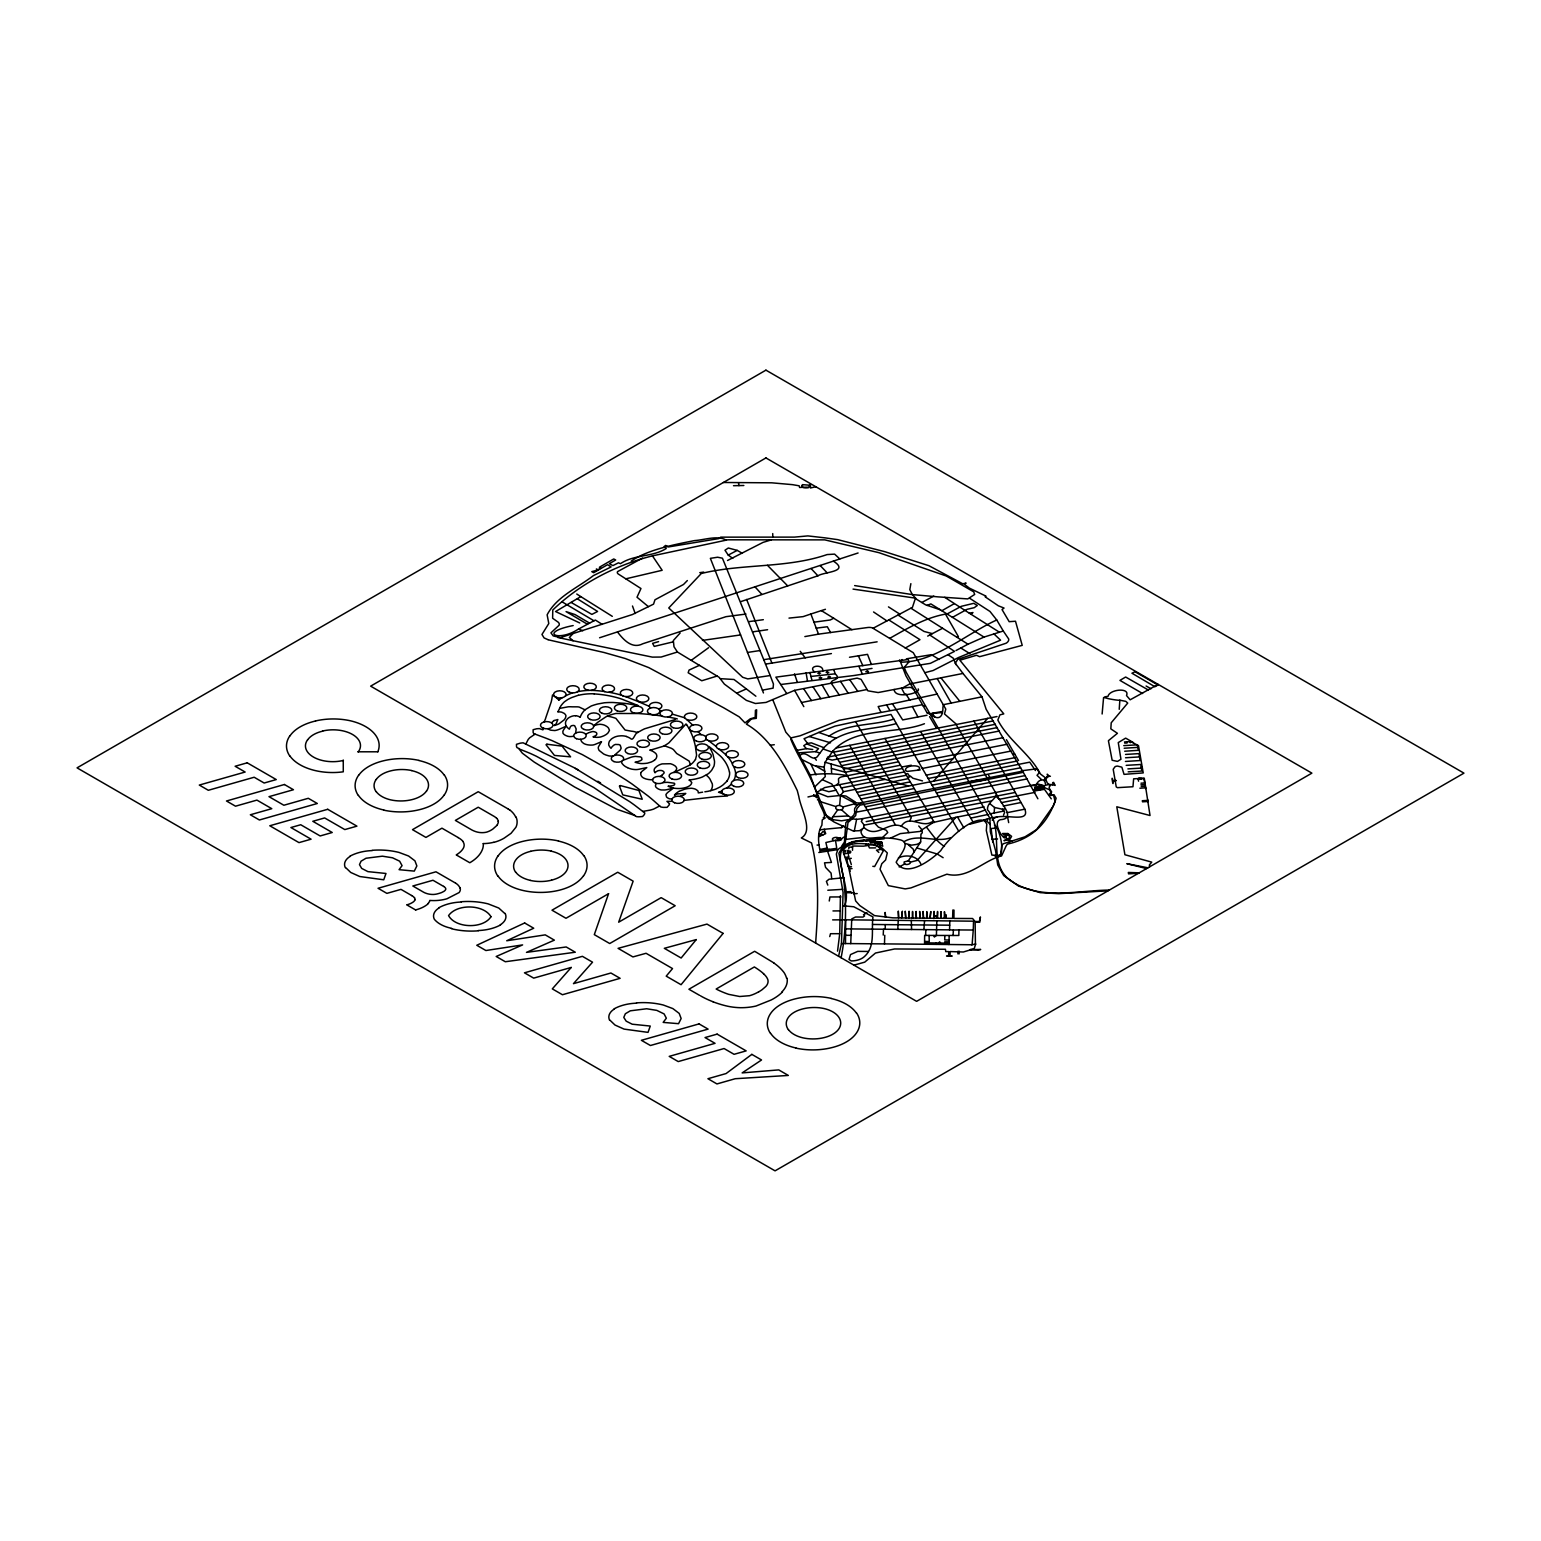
<?xml version="1.0" encoding="UTF-8"?>
<svg xmlns="http://www.w3.org/2000/svg" width="1541" height="1541" viewBox="0 0 1541 1541"><rect width="100%" height="100%" fill="white"/><g stroke="black" fill="none" stroke-linecap="round" stroke-linejoin="round"><path stroke-width="1.5" d="M838.574 956.287L841.463 943.651L845.489 943.554L845.72 919.804L832.641 919.881M868.219 951.452L857.74 951.375L850.536 954.572L849.033 959.465L851.248 960.948A15.487 8.938 0 0 0 864.116 956.845C875.75 946.771 871.108 930.398 872.976 916.934L853.791 906.763L846.125 906.069M845.489 943.554L924.561 944.248L924.639 935.426L958.829 935.483L958.926 929.936L973.257 930.032L973.527 921.191L845.72 919.804M837.553 951.144L839.729 933.673L840.423 895.668M1109.366 890.062C1076.08 890.505 1035.61 901.581 1007.101 877.831C988.301 859.416 1004.462 829.694 987.454 809.699C987.145 802.302 995.081 800.145 996.449 794.154L955.632 723.596L944.479 713.945L945.789 709.11L913.274 652.691L872.264 627.823A6.838 3.949 0 0 0 867.968 627.476L818.521 634.141L810.874 614.011L803.092 616.631L788.992 618.114M852.52 850.285L852.578 846.028L863.519 846.163L868.334 845.393L868.373 844.025M936.408 935.657L936.832 920.67M944.826 935.695L944.71 939.933L949.044 940.029L949.198 935.676M841.463 943.651L843.081 892.355L836.358 854.061L837.803 849.611L845.027 844.333L848.012 822.528L855.66 815.651L856.873 808.64L859.82 805.211L1023.263 772.311L1037.883 798.777M973.257 930.032L972.101 944.768L924.561 944.248M853.926 965.148L864.751 962.143L875.5 953.031L894.55 948.967L945.442 949.275L945.75 951.606L948.755 951.606L948.62 955.767C940.935 956.287 958.02 956.383 950.065 955.767L950.123 951.567L963.356 951.991L974.182 948.717L975.434 944.749L975.145 922.288L979.768 922.25L980.423 916.934L979.286 921.557L975.087 921.479L972.564 918.513L953.937 918.436L953.995 910.134L952.858 910.038L952.608 918.359L926.969 918.205L926.796 911.598L926.584 918.205L892.817 917.839L874.556 915.624L859.782 905.569L855.621 900.907L848.783 868.142L843.216 852.134L845.604 851.942L845.354 850.497L842.869 850.651C849.322 840.095 864.771 844.314 875.095 844.68L868.354 844.873M898.249 920.189L897.787 929.396M850.728 943.612L851.749 918.918L855.544 917.011L862.999 917.068L864.559 915.97L863.48 914.718L866.947 912.773M959.118 953.898L959.195 951.182M884.476 943.997L884.765 935.252M924.639 942.822L944.71 943.111L944.749 941.821L948.986 941.84L949.044 940.029M845.662 928.876L949.545 929.859L949.834 920.748M948.89 944.537L948.986 941.84M885.17 929.281L885.324 924.619L949.699 925.197M912.33 918.031L912.561 911.463L912.811 918.031M924.561 920.593L923.907 929.608M868.334 845.393L869.451 847.935L875.654 847.897M1023.263 772.311L986.144 709.245L982.002 696.821L962.971 673.456L909.46 684.05L902.776 687.845L878.158 692.545L867.872 690.83L861.092 679.35L857.123 678.136L794.597 690.349L766.031 702.426L755.398 703.505L746.403 700.385L724.386 684.108L719.108 677.289L677.424 652.016L673.995 646.758L673.34 640.536L680.12 633.043M957.905 953.898L958.02 951.182M883.224 935.098L883.494 929.319M924.446 723.731C894.994 734.922 856.122 726.196 832.968 750.968L875.134 823.645L878.409 827.112L886.402 830.329L887.732 832.525L882.916 837.148L884.149 838.824L854.966 841.617L846.182 845.046L841.521 848.648L838.901 853.252L843.582 878.813C846.683 904.74 846.24 932.035 841.097 957.751M1108.056 890.814L1058.686 893.664L1040.175 892.644L1018.62 886.114L1003.711 875.577L997.74 864.963L995.525 850.478L990.362 831.813L989.938 818.367L906.127 672.126L904.201 667.388L909.036 661.802L908.131 659.529L775.855 677.154L786.642 693.411M925.582 935.426L925.871 929.647M953.07 935.464L953.397 930.032L958.926 929.936M1119.228 709.303L1119.845 700.211C1118.227 700.693 1096.73 697.264 1107.998 696.397C1109.366 689.193 1130.323 687.286 1126.51 695.55L1130.15 699.807L1158.158 684.377M989.861 813.937L994.138 813.012L994.542 807.484L989.842 803.67M848.802 848.686L848.918 847.165L852.558 847.126M935.734 935.637L934.443 937.063L933.711 935.58M839.652 805.404L843.12 806.906C844.487 811.76 832.41 810.354 836.474 806.155A3.949 2.273 0 0 1 839.652 805.404L840.481 795.464L843.486 791.708L908.342 778.629L934.385 822.489L931.785 822.778L932.883 821.334M1102.123 714.003L1103.587 697.534L1104.974 697.572M936.042 944.383L936.177 942.996M1041.427 785.294L1036.457 784.465L862.921 818.598L861.323 821.372L864.212 825.128L863.326 828.288L859.493 830.695L853.136 830.984L834.047 822.008L827.016 817.192L814.611 787.046L825.263 776.645L824.165 767.168L825.09 762.256L832.968 750.968M829.251 901.003L829.925 896.978L840.904 896.92M1022.627 771.136L862.806 802.418L857.239 804.922L854.754 808.389A29.895 17.259 0 0 0 854.812 812.454L853.791 815.112L845.874 822.567L844.429 842.118L841.945 845.759M837.803 849.611L820.428 852.231C818.271 843.312 817.096 832.853 821.892 825.186L822.258 819.908L825.321 817.866M865.772 841.02L869.798 840.693L870.53 842.773L881.548 841.887L882.762 846.221L874.286 842.58M802.302 486.513L802.591 484.664L810.527 485.28L810.412 487.996L815.863 486.763M640.786 772.792L640.709 774.025A15.198 8.764 0 0 0 641.287 775.855L642 776.818A12.039 6.954 0 0 0 643.502 777.974L645.64 778.86A16.508 9.535 0 0 0 648.626 779.534L650.629 779.746A10.537 6.087 0 0 0 652.286 779.63L652.614 779.611M575.641 733.189L576.161 728.951L574.716 725.792A3.255 1.888 0 0 0 573.348 725.426L571.653 725.695A4.488 2.581 0 0 0 570.555 726.582L570.074 727.391A31.302 18.068 0 0 0 569.457 729.163L568.648 728.681A51.026 29.452 0 0 1 567.415 727.545L565.952 725.58A18.453 10.652 0 0 1 565.508 722.922A12.983 7.493 0 0 1 565.547 722.402A16.739 9.67 0 0 1 567.531 718.799A11.23 6.491 0 0 1 571.345 716.469A8.803 5.085 0 0 1 573.926 715.795L575.583 715.737M1003.942 836.243C1010.299 835.241 1002.536 840.404 1003.942 836.243M990.189 824.551C978.708 808.563 947.156 839.71 940.819 850.536C931.573 859.82 906.204 878.986 896.169 862.209C899.655 855.216 913.023 841.636 898.403 839.46C885.728 836.378 872.264 839.036 860.417 841.136C820.005 842.657 854.928 885.247 844.275 906.012L842.715 906.012M854.273 831.119L856.603 819.35L862.921 818.598M815.632 943.034C818.078 909.787 819.658 875.307 811.529 842.927L801.32 837.938C813.802 830.984 800.8 809.179 798.797 796.447L797.275 790.552C785.371 766.282 770.539 738.062 746.422 724.154L751.334 719.011L756.284 718.356L756.631 709.785L755.437 710.324L755.206 717.393L750.255 718.819L745.016 722.883L739.218 716.854L723.769 707.839L648.78 667.619L625.222 658.508L604.033 652.498L548.269 639.804M969.732 824.223L984.333 820.39L986.799 824.05L986.317 830.522L991.884 855.12L1000.591 855.409L1001.746 845.412L1003.364 843.736L1025.035 836.782L1036.65 829.559L1053.196 806.155L1055.084 801.513L1053.62 795.349L1049.652 795.31C1047.784 792.517 1054.371 793.576 1050.307 790.148L1048.246 789.223C1035.802 784.889 1054.795 783.329 1055.007 785.486L1053.659 782.385C1050.211 782.751 1056.856 784.119 1052.002 784.985M819.966 829.848L824.185 829.289L825.61 833.72L818.83 836.667M829.751 936.601L830.503 933.711L839.729 933.673M927.297 713.136L905.915 675.786L900.31 661.455L902.024 659.548M809.256 486.571L809.795 485.01M843.832 825.822L841.097 827.671L842.311 827.344M772.734 699.614L785.814 732.129L790.841 737.927L799.721 755.552C806.771 749.234 811.298 762.256 817.289 756.766L823.915 747.693C842.657 727.641 872.033 730.357 896.361 723.577L958.733 831.254M943.497 705.239L942.919 707.146C943.208 715.486 939.817 721.939 930.398 714.196M544.146 721.978L545.225 719.454A51.835 29.934 0 0 0 545.822 717.644L551.235 701.829A158.03 91.227 0 0 0 551.871 698.882L552.526 694.952L553.701 695.761A90.206 52.086 0 0 1 555.685 697.206L558.786 699.941M910.866 583.654L909.806 589.625L912.33 594.595L916.683 599.353L925.544 604.785L940.511 609.889L984.006 637.088L1003.287 631.001L1008.7 638.995A8.957 5.182 0 0 1 1006.08 643.233L957.731 659.394L955.324 663.285L962.971 673.456M908.304 860.86C915.181 863.23 903.084 867.14 904.162 861.939L908.304 860.86L920.651 841.945L920.959 834.066A4.469 2.581 0 0 0 921.942 831.215L900.233 833.623L890.525 838.111M559.633 708.398L568.244 706.799A16.739 9.67 0 0 1 572.116 706.837L576.873 706.837A7.146 4.122 0 0 1 579.146 707.049L585.079 709.842M1003.499 815.112L1004.674 812.338L1002.517 809.256L994.542 807.484M557.996 711.672L560.057 707.55A30.916 17.856 0 0 0 560.577 706.317L561.733 704.776A50.333 29.048 0 0 1 564.449 701.791L567.839 699.479A52.452 30.281 0 0 1 571.788 697.534L578.357 695.241M543.742 728.392L542.894 729.837L539.466 728.604A21.921 12.655 0 0 0 536.634 728.777L533.128 729.721L533.128 732.38A22.691 13.098 0 0 0 533.764 733.632L545.013 737.831A371.535 214.507 0 0 1 552.121 740.643L582.344 754.628L613.395 772.099A108.814 62.815 0 0 1 615.321 773.235L626.108 780.035A412.718 238.277 0 0 1 632.234 784.138L648.376 796.215A398.464 230.052 0 0 1 653.345 800.376L660.819 806.983A21.131 12.212 0 0 0 663.304 807.388L667.08 807.349L669.102 805.018A23.346 13.484 0 0 0 669.545 803.786L666.926 801.339L671.144 801.339M1003.326 837.033C1000.764 835.01 992.982 821.969 1000.302 819.716C1017.542 818.541 999.088 801.859 996.449 794.154M695.492 759.424L696.59 755.186L695.396 746.422A179.681 103.748 0 0 0 692.949 737.503A136.744 78.938 0 0 0 692.429 736.039A160.091 92.421 0 0 0 688.866 728.315L686.843 725.002M992.231 820.159C997.74 810.354 1031.122 825.244 1024.823 809.179C1008.045 779.688 990.844 750.467 973.893 721.072L836.455 747.924M825.398 814.784L831.504 818.695L837.765 809.757M687.344 580.552L683.511 584.482L654.964 599.796L653.557 604.13L632.465 614.512L560.442 637.589L553.219 635.913L550.946 632.85L559.094 625.241A6.8 3.93 0 0 0 558.285 622.256L552.622 618.249L552.776 610.024C580.187 583.519 615.803 565.046 652.44 555.877L727.795 539.812L824.762 539.87L878.948 552.68L946.328 576.026L973.719 591.84L974.683 594.441L967.767 598.91L938.084 596.868L912.33 594.595L854.658 585.58M496.953 825.379L492.85 829.058A43.996 25.407 0 0 1 490.712 830.387A19.224 11.095 0 0 1 489.21 831.158L487.38 831.89A9.207 5.316 0 0 1 484.837 832.467A11.692 6.742 0 0 1 479.367 832.467A14.639 8.456 0 0 1 474.763 831.273A24.059 13.888 0 0 1 471.642 829.848L455.365 820.409L478.23 807.214L494.449 816.576A19.59 11.307 0 0 1 496.607 818.329M727.063 781.094L723.076 784.889A52.51 30.319 0 0 1 719.705 787.162L715.698 789.127A50.371 29.086 0 0 1 710.536 790.687L707.858 791.361A28.181 16.258 0 0 0 706.048 791.612L704.853 791.804M952.415 617.382L966.997 609.331L974.259 607.674L977.283 605.497L973.777 603.321L961.276 606.326L945.789 614.666L958.367 636.587L957.115 637.377M862.19 829.385L860.918 831.851C863.326 842.677 876.617 835.665 884.226 837.899M1044.22 785.64L1042.583 785.563L1044.008 788.799M1036.419 768.901L1037.382 768.747L1021.336 770.808M1005.849 836.089L1007.872 833.546L1011.589 836.32L1009.721 839.691L1003.942 840.673L1006.909 839.286M997.046 716.546L987.588 718.395L933.615 781.171L859.011 795.753M1030.968 785.621L1035.995 785.448C1038.229 778.995 1045.203 777.646 1045.434 784.157M846.125 836.59C841.193 836.474 842.484 842.253 835.492 840.327L836.763 848.34L820.833 850.574L820.371 849.399L827.17 848.051L827.421 849.284M813.725 794.655L813.706 795.638L816.653 795.06M985.296 809.911L976.782 813.186L955.921 817.327L917.184 860.417L910.5 862.112M551.62 722.845L552.102 722.305A24.348 14.062 0 0 1 553.99 720.533M690.387 764.702L689.174 761.119L676.672 753.472L673.494 749.677A15.949 9.207 0 0 0 671.183 748.233L664.364 745.728M932.382 823.029L921.036 830.426M798.122 752.933L815.574 751.623L818.56 748.618L806.579 743.841L803.766 745.69L806.386 748.637L812.743 749.523M863.865 827.44C876.694 839.402 888.021 820.794 901.292 826.169C909.132 814.033 921.364 828.133 931.4 822.143M843.12 806.906L855.563 803.574L840.481 795.464L827.729 796.736L816.749 792.421L824.666 787.586L904.451 771.906L908.342 778.629M519.105 748.541L517.083 747.693A19.706 11.384 0 0 1 516.524 746.615L516.466 744.322L520.261 743.167A24.733 14.274 0 0 1 523.131 742.82L574.523 767.861L629.653 801.628A360.478 208.112 0 0 1 634.892 805.384L644.812 813.012A22.903 13.233 0 0 1 644.35 814.553L642.616 816.518L638.956 816.807A21.69 12.521 0 0 1 636.51 816.634L593.901 787.586L536.345 756.246A347.958 200.889 0 0 0 530.008 753.299L518.97 748.849L522.38 753.222L534.168 762.044L574.581 787.008L616.535 809.141L635.258 815.671M1044.336 780.324L1047.687 776.433L1050.423 776.259M823.915 747.693L811.356 742.858L807.6 743.436L804.036 738.698L818.791 732.457L829.154 736.097C847.627 722.902 872.957 726.023 893.761 719.088L896.361 723.577M661.994 775.2L663.921 773.235A4.604 2.658 0 0 0 664.113 772.484L663.882 771.945A6.53 3.775 0 0 0 663.015 771.136L662.495 770.827A3.467 2.003 0 0 0 661.108 770.481L660.203 770.442A5.837 3.371 0 0 0 657.795 770.808L656.427 771.54A19.031 10.98 0 0 0 655.06 772.638M802.591 484.664C797.795 490.789 820.852 486.031 799.606 487.495L799.143 485.8L792.401 484.644L771.733 482.815L723.403 482.487M614.936 754.82L619.752 750.583A10.768 6.222 0 0 0 620.233 749.966L620.387 749.735A17.991 10.382 0 0 0 621.139 748.136L620.272 745.266A6.626 3.814 0 0 0 618.827 744.553L615.418 744.438A8.533 4.931 0 0 0 613.742 745.228L612.22 746.615A24.56 14.177 0 0 0 611.045 748.31A26.524 15.314 0 0 1 609.793 746.884L608.926 745.439A7.262 4.199 0 0 1 608.714 744.65L608.714 743.86A20.11 11.615 0 0 1 609.504 741.105L611.411 738.987A22.306 12.867 0 0 1 614.435 737.195L615.379 736.81A13.291 7.686 0 0 1 618.307 736.059L620.946 735.808A10.903 6.299 0 0 1 626.397 736.444M790.841 737.927L800.068 735.808L839.19 720.302L922.327 704.719M654.386 760.272L655.06 759.713A13.291 7.686 0 0 0 656.35 758.018L656.793 756.515A10.903 6.299 0 0 0 655.695 753.356L654.732 752.624A18.781 10.845 0 0 0 652.382 751.103L649.743 750.082L651.246 749.812M860.649 802.977L854.196 802.822M673.822 772.388L674.245 772.06A16.238 9.381 0 0 0 676.287 769.826L676.672 768.824A4.507 2.6 0 0 0 676.672 768.266L676.364 767.457A10.209 5.894 0 0 0 675.054 765.896L673.282 764.818A15.237 8.803 0 0 0 670.412 763.72L662.071 763.893A20.553 11.866 0 0 0 658.816 765.126L657.005 766.224A23.365 13.484 0 0 0 654.694 768.381L654.289 769.248A19.783 11.423 0 0 0 654.174 770.827L654.386 771.579A13.31 7.686 0 0 0 655.021 772.638M554.028 720.552L557.842 719.551L556.128 723.865A36.888 21.285 0 0 1 554.163 725.541L554.163 725.541A11.384 6.569 0 0 0 556.051 724.983A34.942 20.168 0 0 0 558.882 723.885L564.141 719.859A14.794 8.553 0 0 0 564.661 719.185A21.458 12.386 0 0 0 565.586 717.509L565.932 716.006A4.893 2.832 0 0 0 565.817 715.371L565.451 714.697A10.055 5.798 0 0 0 564.179 713.367L561.733 712.192A8.822 5.085 0 0 0 557.9 711.884M708.571 647.721L691.312 660.28M1009.143 842.542L1010.048 841.367L1009.028 840.269M579.743 622.969L555.569 611.546L580.784 596.617L612.297 616.342M836.185 785.255L838.709 782.944L838.458 778.937A5.856 3.39 0 0 1 841.656 776.857L900.522 765.184L904.451 771.906M909.652 821.045L911.29 817.693L855.64 721.612L835.029 726.119L818.791 732.457M873.246 628.189L912.445 607.347L915.47 598.139L853.04 589.105M1138.818 777.974L1141.939 778.61L1138.125 778.841L1138.549 781.171M562.272 697.649L561.463 698.15A20.9 12.078 0 0 0 558.959 700.173M573.175 625.55C537.886 632.58 558.266 642.424 578.26 629.171L595.346 620.041L602.242 624.394M858.087 552.988L839.806 558.94L834.606 554.124L827.132 554.567C786.546 568.475 742.261 563.505 701.328 573.483L668.755 607.963L742.666 677.269L747.77 678.907L770.192 675.536L773.428 684.011L773.12 688.134L762.41 690.156L710.362 558.343L717.605 557.226L722.421 558.189L770.192 675.536M771.386 539.87L763.045 542.393L727.525 560.5M927.682 636.106L942.572 628.266L968.018 644.196L984.006 637.088M969.308 613.183L970.946 614.223L972.968 612.548L969.308 613.183L944.729 597.33M983.909 819.889L989.938 818.367M987.492 820.332L987.28 818.926M941.801 610.756L954.168 603.725M950.527 837.745C935.56 843.216 918.667 832.988 903.893 841.713M1124.468 741.953L1130.535 741.568L1138.491 745.594L1143.229 772.908L1124.044 774.372L1121.867 767.187L1117.572 766.089A3.775 2.177 0 0 0 1115.029 766.725L1113.199 769.286L1116.243 786.912L1117.456 787.663L1132.962 786.738L1133.637 778.821L1144.27 778.224L1150.029 815.516L1116.782 806.771L1124.911 854.735L1151.763 862.132L1149.355 864.963L1149.702 866.774M929.839 635.046L954.534 651.381L930.398 663.343L853.868 675.536L780.69 684.512M955.998 650.533L968.018 644.196M905.203 648.106L919.977 639.688L888.752 619.906M899.135 866.967L904.837 863.904M921.845 602.473L933.788 596.078M889.619 638.417C907.919 628.035 926.006 617.402 946.309 613.973M642.558 558.054L617.575 571.615A4.18 2.408 0 0 0 618.365 574.061L640.96 588.527L637.011 597.215L648.376 606.634M1003.287 631.001L996.738 619.983C966.631 633.601 934.135 662.572 900.695 662.129M737.234 550.387L728.315 548.018L724.983 550.233L728.238 555.087L737.234 550.387L742.319 553.315M683.665 794.925L685.803 793.442L677.462 793.923A36.888 21.285 0 0 0 674.573 795.06L674.515 795.079M851.923 629.71L833.681 618.23L830.233 619.983L813.86 622.217M844.295 845.393L852.635 841.694L864.385 839.806M927.085 605.44L930.841 603.899L940.511 609.889M678.888 791.419L677.424 792.344A34.942 20.168 0 0 0 675.517 793.962A11.384 6.569 0 0 0 674.553 795.04M994.427 825.051C999.281 826.438 1008.257 860.937 994.407 855.698M835.492 840.327L825.88 842.522L827.17 848.051M736.714 693.2L746.364 688.923L755.88 696.224M699.498 665.288L689.02 670.104L688.172 672.762L701.771 680.756L717.124 676.037M917.8 770.384C925.467 764.991 906.108 763.874 905.434 769.864A4.045 2.331 0 0 0 907.09 771.444L920.285 769.884M601.529 741.683L598.736 746.306A9.939 5.74 0 0 0 598.274 747.732L598.351 748.464A20.63 11.923 0 0 0 599.16 750.467L603.648 753.992A38.159 22.036 0 0 0 606.018 755.032L608.753 755.861A5.567 3.217 0 0 0 609.812 756.015L612.355 756.111A5.22 3.005 0 0 0 613.241 756.053M601.221 741.818L594.999 744.438A16.508 9.535 0 0 1 592.919 745.016L590.993 745.112A14.948 8.63 0 0 1 587.429 744.765L586.023 744.438A11.75 6.78 0 0 1 583.75 743.475L582.209 742.261A16.508 9.535 0 0 1 581.053 740.508L580.687 739.372M679.273 791.246L684.397 789.3A14.794 8.553 0 0 1 685.591 788.992A21.458 12.386 0 0 1 688.5 788.472L691.081 788.26A4.893 2.832 0 0 1 692.198 788.337L693.373 788.549A10.055 5.798 0 0 1 695.665 789.281L697.688 790.687A8.822 5.085 0 0 1 698.246 792.902L702.638 792.17M572.674 633.987L569.361 637.512L573.079 640.729L652.344 657.121L661.128 657.044L677.424 652.016M978.439 779.842L969.636 781.884M674.303 772.407L689.386 765.338A23.154 13.368 0 0 0 692.737 762.853L693.219 762.294A48.021 27.719 0 0 0 695.492 759.424M874.325 845.219L881.587 847.608L887.308 852.905L885.613 859.974L881.779 863.731L880.027 869.24L888.329 885.613L905.203 888.907L910.962 887.905L946.887 874.19C967.96 879.584 983.967 859.897 1001.554 855.987L1005.58 847.145A21.458 12.386 0 0 1 1007.487 844.102C1032.605 838.497 1047.938 823.106 1056.144 798.277L1054.005 794.751L1051.521 795.06L1049.113 787.22L1050.365 785.448L1047.302 783.021L1044.894 777.396L1040.406 773.967C1029.754 753.433 1008.43 740.605 997.836 720.052L999.916 714.851L1003.788 713.888L959.87 660.222L976.512 655.272L979.575 656.678L1022.222 645.371L1015.5 621.235L1009.182 621.678L1002.035 609.562L1004.058 608.059L998.318 605.786L985.181 596.829L986.009 596.155L969.328 588.084L964.339 584.289L966.091 583.076L962.778 583.808L928.915 565.701L884.63 551.639L837.649 539.639L825.225 537.886L807.85 535.902L794.463 537.116L720.726 537.154L718.799 538.599L668.467 546.939L665.635 545.437L664.132 546.593L666.232 548.5C652.594 557.187 634.179 554.336 620.464 563.679L618.48 562.812L612.875 565.624L609.35 563.659L615.707 559.98L613.723 558.959L599.372 567.261L600.74 568.051L597.927 569.823L596.367 568.995L597.138 570.209L591.802 571.634L593.651 572.713L607.539 564.699L611.141 566.915L593.381 575.621C577.548 587.93 556.802 596.425 547.132 614.801L548.789 623.527L541.97 634.468L544.069 637.916L547.941 639.65M924.985 672.666L933.095 670.528L958.406 657.583L1000.571 640.17L993.675 633.659M623.604 760.079L631.213 757.19A10.768 6.222 0 0 1 632.272 756.92L632.677 756.824A17.991 10.382 0 0 1 635.431 756.4L640.42 756.881A6.626 3.814 0 0 1 641.634 757.729L641.981 759.559A8.533 4.931 0 0 1 640.478 760.657L638.07 761.543A24.56 14.177 0 0 1 635.123 762.217L635.123 762.236A26.524 15.314 0 0 0 637.627 762.949L640.093 763.45A7.262 4.199 0 0 0 641.48 763.565L642.828 763.565A20.11 11.615 0 0 0 647.605 763.122L651.284 762.005A22.306 12.867 0 0 0 654.386 760.272M806.579 743.841L807.6 743.436M589.413 732.476L591.975 731.686A4.604 2.658 0 0 1 593.266 731.57L594.19 731.725A6.53 3.775 0 0 1 595.616 732.206L596.155 732.514A3.467 2.003 0 0 1 596.752 733.323L596.81 733.843A5.837 3.371 0 0 1 596.174 735.23L594.922 736.02A19.031 10.98 0 0 1 593.015 736.81A13.31 7.686 0 0 0 594.845 737.195L596.117 737.33A19.783 11.423 0 0 0 598.582 737.272L600.354 737.041A23.288 13.445 0 0 0 604.149 735.673L605.998 734.633A20.553 11.866 0 0 0 608.136 732.765L609.485 730.318L608.445 727.949A15.237 8.803 0 0 0 606.557 726.293L604.688 725.272A10.209 5.894 0 0 0 601.972 724.501L600.566 724.328A4.507 2.6 0 0 0 599.603 724.328L597.889 724.559A15.217 8.784 0 0 0 595.019 725.349L595.019 725.349M588.855 732.688L588.566 732.803A18.492 10.671 0 0 0 585.83 734.306M876.675 846.144L879.603 846.625M740.836 601.606L817.924 575.814C824.011 571.75 850.227 571.942 833.373 561.117L599.584 637.762M977.938 781.326L987.742 779.033M594.845 725.406L593.747 725.85L595.019 724.636A155.602 89.84 0 0 1 597.812 722.267L605.652 716.989A23.154 13.368 0 0 1 609.947 715.063L610.91 714.774A48.021 27.719 0 0 1 615.88 713.464L638.417 713.522A179.681 103.748 0 0 1 655.137 715.082L661.551 715.949M898.422 857.913C906.012 854.273 916.972 855.486 920.863 863.904M833.373 561.117L839.806 558.94M810.874 614.011L825.437 609.292M407.229 904.76L408.577 904.317A17.163 9.901 0 0 0 413.527 901.755A7.975 4.604 0 0 0 414.856 899.925M934.462 822.181L955.921 817.327M658.566 641.634L652.594 643.348L654.251 646.411L673.263 641.846M675.382 719.493L644.677 728.777A47.501 27.43 0 0 0 639.38 731.59C634.603 731.551 633.833 742.261 630.308 738.351A18.781 10.845 0 0 0 627.649 737.003L626.359 736.502M625.839 578.819L662.168 570.286L652.44 555.877M817.192 796.543L816.711 797.641L814.091 795.541M840.481 795.464L845.855 796.004L855.563 802.129M843.948 877.696L829.039 879.218L826.4 881.375L827.787 885.093M813.706 795.638L807.966 796.967M843.563 769.094L1003.133 737.657M928.087 778.513L1016.829 761.119M915.142 820.948L984.044 806.829M975.838 944.094L971.581 944.749M918.224 688.923C921.094 693.315 894.223 699.344 894.223 689.463M1004.944 808.967L1002.517 809.256M839.113 795.406L836.089 790.186L828.827 791.708L820.39 789.223M920.67 731.551L970.734 818.098L987.82 814.515M1014.826 757.69L926.237 775.142M914.121 788.549L860.86 799.009M875.423 843.717L882.165 842.966M845.489 857.47L848.686 856.815L848.378 854.562M841.579 765.646L965.802 741.26M910.23 781.865L857.008 792.382M855.64 721.612L890.987 714.446L893.761 719.088M943.188 704.719L982.002 696.821M927.027 715.236L902.679 719.917L892.451 703.755L878.177 706.548L880.816 712.058M907.61 777.377L909.826 776.914L907.919 773.717L905.53 773.775M1025.15 775.585L936.408 792.922M1027.096 778.937L854.812 812.454M1007.043 744.264L918.359 761.736M1001.303 802.668L1019.063 799.105M801.493 702.523L866.678 689.578M892.451 703.755L937.198 694.047M839.672 762.275L999.358 731.012M898.557 761.793L845.354 772.253L831.389 768.439M902.467 768.497L849.226 778.937M1010.954 751.083L922.211 768.458M1003.268 806.059L1021.028 802.514M864.751 837.283L844.718 839.498M996.025 796.196L866.158 821.642M1033.375 789.782L1043.334 787.817L1051.289 798.854M994.138 813.012L1004.173 811.009M973.893 721.072L987.588 718.395M833.7 752.162L993.425 720.899M995.447 724.27L827.498 757.151M997.412 727.564L832.082 760.118L826.65 758.461M908.516 786.045L885.054 779.38L841.347 787.952L839.383 784.619M931.958 785.159L1020.604 767.784M865.406 806.829L918.686 796.408M997.605 795.907L1015.269 792.44M1007.082 812.666L1024.823 809.179M854.33 892.778L846.259 892.701M930.071 713.656L941.859 712.558M938.199 761.601L953.07 758.711M1042.756 786.835L1042.121 785.756L1034.647 787.239L1035.263 788.279L1042.756 786.835L1043.334 787.817M1034.878 792.401L999.377 799.297L995.987 796.408M933.615 781.171L1029.773 762.159L1035.417 770.539M991.056 801.05L864.212 825.128M888.598 778.629L906.378 775.258M865.753 671.741L868.527 671.279M911.309 765.203L901.601 767.033M1033.857 790.649L1044.355 788.761M818.83 852.52L820.428 852.231M796.697 750.409L806.386 748.637M651.978 749.677L663.42 746.229A46.962 27.122 0 0 0 668.948 742.801L686.015 723.962L686.67 724.771M765.55 664.113L831.408 653.577M932.382 713.252L942.052 711.518M1012.957 754.416L1014.748 754.088M847.743 819.754L841.482 820.814L829.135 819.176M923.348 706.279L925.428 705.913M910.288 775.99L912.908 778.244L922.481 780.902M849.496 657.256L867.525 654.366L871.339 664.383M906.378 658.835L931.4 654.675L939.162 659.452M817.847 673.417L820.582 673.147M1034.088 791.015L1043.835 789.454M858.896 666.386L860.61 670.2L872.033 668.409M763.739 659.683L877.137 641.827M843.62 853.887L850.324 852.924M747.481 652.459L760.021 650.533M819.061 678.001L821.777 677.713M996.931 817.173L991.075 817.809M817.462 799.895L818.56 799.74C818.31 804.171 827.96 816.499 823.183 817.828M702.465 640.401L740.566 634.931M753.241 631.771L767.591 629.71M699.768 572.655L703.736 572.096M847.165 850.305L848.186 852.462L850.863 852.096L850.401 851.094M816.191 628.15L827.324 626.763L830.599 632.58M804.864 636.587L818.521 634.141M745.96 614.05L726.023 616.67L642.867 643.733C632.099 649.358 623.527 639.823 617.517 632.003M749.061 621.601L763.334 619.694M684.185 800.357L715.66 796.755A158.03 91.246 0 0 1 720.726 796.389L727.583 796.004L724.578 794.597A6.241 3.602 0 0 1 725.406 788.299A6.241 3.602 0 0 1 734.344 791.824A6.241 3.602 0 0 1 724.597 794.52M839.306 695.01L832.41 684.955C826.997 678.656 843.043 681.083 835.222 673.822L810.932 676.441L809.95 672.512M833.777 840.577C828.403 838.034 840.095 835.145 838.94 839.98M826.149 672.589L828.827 672.319M841.097 827.671L824.185 829.289M838.535 837.919L840.5 837.668L841.155 839.768M770.365 745.189L774.275 744.727M827.729 677.154L830.483 676.826M847.319 775.624C834.837 773.351 822.952 773.235 810.142 774.95L799.721 755.552M854.85 804.633L857.239 804.922M1048.419 776.394L1044.278 780.035L1047.745 775.932L1047.225 774.16L1049.209 776.298M823.087 834.914L819.003 833.662M847.916 864.751L846.76 858.761L851.325 858.337M691.601 782.847L691.427 783.656A8.803 5.085 0 0 1 690.31 785.159A11.23 6.491 0 0 1 686.265 787.374A16.739 9.67 0 0 1 680.024 788.491A12.983 7.493 0 0 1 679.119 788.51A18.453 10.652 0 0 1 674.515 788.26L671.125 787.412A51.026 29.452 0 0 1 669.121 786.7L668.293 786.237M870.068 841.675L881.548 841.887M869.798 840.693L873.786 840.365M1012.206 841.309L1009.952 841.039M872.822 866.312L874.633 866.524L883.282 850.921L881.24 849.322L876.502 850.189L878.832 852.443M847.897 866.273L851.537 866.735M849.245 866.177L849.611 868.392L852.038 868.642M1147.949 867.795L1126.837 863.673L1146.62 868.565M846.125 891.892L850.767 891.603L851.537 892.855M1124.699 751.237L1138.337 750.313L1137.566 745.69L1136.179 744.9L1123.755 745.632M662.957 782.558L664.518 782.462A35.693 20.611 0 0 1 667.677 782.327L674.149 783.194A3.255 1.888 0 0 1 674.785 783.984L674.303 784.966A4.488 2.581 0 0 1 672.781 785.602L671.356 785.871A31.302 18.068 0 0 1 668.293 786.237M1148.257 801.455L1142.536 801.821L1142.305 800.723L1148.122 800.376L1148.257 801.455L1148.103 800.357M1140.879 784.851L1144.963 784.581L1145.695 788.587M1139.878 788.202L1145.56 787.836M1125.546 757.767L1139.55 756.901L1140.09 760.541L1125.431 761.447M1141.226 786.449L1145.271 786.199M1124.179 748.233L1137.874 747.385M1125.546 754.435L1138.953 753.626L1139.55 756.901M1127.896 768.901L1141.284 768.092L1141.881 771.02L1128.185 771.848M827.806 890.236L842.619 889.35M1126.201 765.357L1140.802 764.49L1141.284 768.092M1140.995 783.194L1144.713 782.982L1144.963 784.581M1138.433 873.285L1128.551 873.863L1128.32 872.456L1139.242 872.822M853.598 893.78L857.201 893.568M1138.125 778.821L1143.961 778.494L1144.713 782.982M997.509 838.959L991.711 839.286M995.891 828.153L991.094 828.499L992.751 841.983M833.065 816.73L848.417 815.94L852.905 818.907L856.603 819.35M1124.641 743.089L1127.107 742.993L1126.991 741.799M817.057 845.084L819.042 845.027M535.093 734.132L529.738 737.734A78.302 45.209 0 0 0 528.158 739.526L525.866 743.937M824.165 767.168L814.264 765.665L801.994 759.617M733.497 485.704L743.841 485.492M832.968 910.943L840.134 910.885M357.897 751.796L377.93 751.796M591.012 690.368L594.364 690.484A76.299 44.053 0 0 1 604.188 691.485M924.658 941.493L929.242 941.512L929.107 935.445M845.72 935.291L850.959 935.329M872.553 924.465L885.324 924.619M945.23 916.375L946.29 915.046L944.903 914.988L944.44 911.675L944.267 918.263L946.29 917.088L945.211 916.934M944.71 943.111L948.929 943.169M1141.226 767.168L1142.189 767.187M844.275 906.012L845.431 906.05M949.545 929.859L953.397 930.032M1037.324 783.868L1042.795 785.274M720.437 678.676L733.978 679.485L746.364 688.923M642.809 811.414L650.379 810.065A78.167 45.132 0 0 0 653.519 809.141L659.664 805.962M819.003 835.395L820.159 835.569M1119.845 700.192L1125.797 701.348L1127.723 703.081L1111.215 722.787L1110.83 728.874L1117.418 733.304L1108.403 740.701L1112.159 760.272L1117.495 761.408L1120.943 759.27L1118.265 742.589L1125.662 738.12L1133.483 742.646M667.58 716.912L674.149 718.164A67.708 39.084 0 0 1 675.517 718.453M557.765 637.473L573.079 640.729M1007.872 833.546L1002.652 833.488L1003.596 834.49A4.835 2.793 0 0 1 1005.021 834.355L1008.411 835.28A4.392 2.543 0 0 1 1008.97 835.742A4.584 2.639 0 0 1 1009.413 836.493L1009.451 836.724A4.796 2.774 0 0 1 1009.374 837.476L1009.124 837.938A4.796 2.774 0 0 1 1008.488 838.612M905.26 843.543L911.579 845.161L916.606 844.41A9.034 5.22 0 0 0 920.651 841.945M675.902 718.549L677.308 718.934M568.147 736.367L567.338 736.116A12.79 7.378 0 0 1 565.104 735.153L564.006 734.402A11.134 6.434 0 0 1 562.966 733.189L562.87 731.436A19.051 10.999 0 0 1 563.601 729.856L566.067 726.254L559.749 729.066A30.936 17.856 0 0 1 557.553 729.895A11.346 6.549 0 0 1 554.779 730.55L550.83 730.203A12.039 6.954 0 0 1 548.981 729.394L547.941 728.7M718.896 792.401L719.705 792.633A34.576 19.956 0 0 1 722.845 793.846L723.808 794.251M672.261 714.119L684.589 717.759M825.09 762.256L885.054 779.38M809.237 736.502L830.541 742.82M621.389 695.164L617.787 694.163A78.668 45.421 0 0 0 608.965 692.256M916.722 847.916L937.294 854.041L943.131 857.701M829.154 736.097L836.281 738.274M661.648 711.075L659.856 710.517M820.139 801.57L835.954 806.598M637.801 732.63L634.507 731.686A14.986 8.649 0 0 0 631.194 731.166L625.068 730.029L615.88 718.356A35.559 20.534 0 0 0 607.366 716.122M815.574 751.623L819.735 753.01M823.395 749.099L831.697 751.969M815.632 765.973L824.84 771.251M578.607 629.075L582.806 630.731M649.031 706.221L635.181 700.307A101.918 58.847 0 0 1 632.446 699.287L627.283 697.225A80.517 46.48 0 0 0 625.607 696.59M926.757 827.517C931.766 833.797 936.446 841.425 944.46 846.452M627.765 767.784L628.073 767.919A37.196 21.478 0 0 0 629.306 768.439L631.733 769.152A20.553 11.866 0 0 0 635.2 769.575L636.221 769.595A10.094 5.817 0 0 0 638.822 769.286L646.796 767.572L642 771.348A14.697 8.495 0 0 0 640.786 772.773M627.457 767.63L625.53 766.648A36.579 21.112 0 0 1 623.508 765.126L621.986 763.392A5.432 3.14 0 0 1 621.793 762.93L621.62 761.466M901.292 826.169L907.206 829.308L908.92 832.622M1151.011 688.769L1146.119 686.015M831.504 818.695L833.18 819.562M732.765 558.401L728.238 555.087M575.429 768.381L578.376 769.98M700.635 995.929L702.754 997.085A82.79 47.79 0 0 0 713.059 1001.766M699.653 995.39L688.904 989.245L754.647 951.279L773.775 962.855M927.066 712.616L930.629 714.581M561.945 601.76L594.017 620.811M1148.43 690.06L1125.643 677.019L1119.941 680.39L1142.594 693.508M571.191 602.473L591.879 614.397L597.6 611.45L577.374 598.833M507.914 808.832L478.23 791.708L412.487 829.655L425.932 837.418L441.94 828.172L458.159 837.553M455.5 883.07L435.987 871.801L378.046 888.271L386.887 893.375L400.987 889.369L411.659 895.533M443.635 886.422L432.982 880.258L412.834 885.998L423.544 892.181A16.951 9.785 0 0 0 425.509 893.087A13.021 7.512 0 0 0 433.156 894.473A11.808 6.819 0 0 0 438.049 893.684A27.411 15.815 0 0 0 441.612 892.547L443.866 891.391A7.455 4.296 0 0 0 445.754 889.253A5.124 2.947 0 0 0 445.022 887.5A10.787 6.241 0 0 0 443.654 886.402M406.824 904.875L415.723 910.018M969.828 598.37L989.977 611.45L996.738 619.983M597.831 781.229L600.566 782.886M589.567 623.123L575.082 614.589L566.067 611.604L587.526 624.298M821.411 610.641L833.681 618.23M960.929 648.068L969.828 653.596M932.305 633.621L924.022 631.444L898.037 615.052M998.876 631.868L970.946 614.223M911.001 608.252L942.572 628.266M948.023 654.771L953.32 658.238L955.902 664.595M888.464 606.884L899.828 614.146M508.164 808.986L509.744 810.046M455.654 883.166L456.56 883.764A17.837 10.305 0 0 1 459.931 887.924M576.758 594.017L580.784 596.617M873.554 611.97L886.923 620.907M908.15 844.603L913.37 849.303L913.89 852.019M708.687 740.759L716.295 746.595M878.409 847.126L881.24 849.322M918.725 825.976L922.211 830.021M822.817 779.919L831.735 783.945L836.089 790.186M1008.893 840.095L1006.1 837.822M686.881 719.647L692.776 725.195M719.647 749.504L723.75 752.933A65.839 38.005 0 0 1 726.004 754.994M841.367 809.661L848.417 815.94M701.194 734.633L697.9 731.609M767.476 565.335L787.663 585.869M800.222 651.323L805.23 657.872M820.139 565.508L827.132 572.809M811.048 568.513L817.924 575.814M836.84 837.688L837.534 840.115M754.994 586.832L761.774 594.306M727.872 756.997L728.951 758.307A78.822 45.498 0 0 1 732.437 763.739M940.915 677.828L959.85 701.328M913.755 689.597L912.445 688.345A4.642 2.677 0 0 0 910.057 687.363L901.504 688.095L904.644 694.066M814.842 758.23L816.364 760.252M1037.054 769.113L1039.327 772.542L1037.035 775.335L1041.427 779.515M849.65 679.562L857.759 691.35M929.589 716.661L936.543 728.373M840.461 681.295L848.205 693.257M803.689 688.711L811.414 700.558M934.79 717.104L932.979 714.273M905.761 693.855L909.903 700.269M825.552 833.065L822.99 831.447L821.353 833.411M970.734 818.098L973.411 822.567M609.966 1020.2L614.994 1025.035L624.047 1029.099L648.029 1032.374L650.263 1026.056L632.195 1024.206L626.185 1021.163L623.778 1017.407L625.357 1013.747L630.308 1010.819L646.661 1008.758L656.793 1010.376L664.094 1013.92L666.348 1018.216L663.15 1022.396L678.56 1023.686L681.141 1018.524L679.215 1013.419L672.858 1008.585L663.323 1005.021A50.005 28.874 0 0 0 636.51 1002.883M345.704 867.622L350.732 872.456L359.766 876.521L383.748 879.795L385.982 873.477L367.914 871.628L361.673 868.392L359.477 864.617L361.076 861.169L366.026 858.241L382.38 856.18L392.531 857.798L399.639 861.188L402.066 865.637L399.061 869.683L414.279 871.108L416.86 865.946L414.934 860.822L408.577 856.006L399.042 852.443A50.005 28.874 0 0 0 372.229 850.305M1035.263 788.279L1035.86 789.3M822.143 685.071L829.174 697.033M957.539 817.019L963.857 827.825M886.595 704.911L889.773 710.343M504.812 913.505L498.764 908.034L488.131 903.874A50.121 28.932 0 0 0 461.318 901.735M820.814 698.689L813.032 686.881M884.996 738.447L900.522 765.184M1006.427 739.68L1018.505 760.58M841.347 787.952L843.486 791.708M790.918 739.487C798.045 757.613 813.494 778.725 818.56 799.74M937.217 678.56L951.221 703.081M794.597 690.349L803.824 706.645M988.571 775.219L989.9 777.608M1007.544 816.807L1008.681 822.624M827.787 673.147L826.978 670.797M899.501 659.972L900.31 661.455M912.253 706.414L917.858 716.835M849.669 745.343L895.475 825.032M814.63 672.03C806.733 665.596 824.262 663.343 822.721 671.298M848.706 850.305L849.669 852.25M811.028 764.509L816.075 774.911M860.61 670.2L862.478 674.168M868.122 673.186L867.024 670.72M858.395 655.888L862.844 665.712M746.634 599.43L771.868 662.977M762.41 690.156L763.45 692.949M810.142 774.95L814.611 787.046M632.484 605.998L635.2 613.491M726.081 540.063C717.701 535.093 704.353 539.966 694.49 540.602C673.725 544.705 647.721 549.732 631.232 561.078M833.912 670.027L835.222 673.822M794.501 673.86L797.179 681.738M818.521 671.645L819.196 674.091M820.871 679.542L820.236 677M828.962 676.114L829.54 678.445M875.076 841.251L874.479 838.997M810.932 676.441L811.953 680.294M851.345 864.597L849.418 858.53M879.757 843.197L880.373 845.932M1130.054 741.606L1130.285 742.743M828.904 849.13L829.154 850.439M827.421 850.748L831.447 862.44L824.531 862.825L825.552 867.371L831.081 873.111L831.697 878.524M849.611 868.392L850.093 871.262M806.078 672.839L807.426 680.756M738.486 482.68L738.967 485.608M847.935 858.626L848.686 856.815M940.492 943.053L939.663 941.821L938.546 943.015M831.158 763.951L831.62 772.908M911.579 929.512L911.309 920.362M772.734 533.571L772.792 536.673M866.215 844.006L866.215 845.393M343.258 760.233L343.277 771.81A46.018 26.563 0 0 1 289.824 755.822M609.6 1020.258A20.438 11.789 0 0 1 614.474 1008.931M614.204 1008.777A35.173 20.303 0 0 1 636.529 1003.172M451.686 928.337A29.876 17.259 0 0 1 434.292 919.187A20.457 11.808 0 0 1 439.301 907.784M439.031 907.63A35.154 20.303 0 0 1 461.337 902.024M505.178 913.447A20.457 11.808 0 0 1 500.305 924.773M500.555 924.927A35.173 20.303 0 0 1 478.249 930.533M478.269 930.822A50.102 28.932 0 0 1 451.436 928.722M428.148 903.431A15.198 8.784 0 0 0 429.823 900.426A29.684 17.144 0 0 0 438.145 900.406A29.318 16.932 0 0 0 446.967 898.769L459.102 892.566A13.696 7.917 0 0 0 460.066 890.852A11.596 6.703 0 0 0 460.066 887.924M428.398 903.527A28.277 16.335 0 0 1 415.646 909.903M414.49 897.921A6.915 3.987 0 0 1 414.895 899.925M411.601 895.571A11.712 6.761 0 0 1 414.606 897.883M345.319 867.679A20.438 11.789 0 0 1 350.192 856.353M349.942 856.199A35.173 20.303 0 0 1 372.248 850.593M788.299 1029.638A27.988 16.161 0 0 1 788.356 1017.426A27.045 15.622 0 0 1 803.497 1008.739A28.027 16.181 0 0 1 823.992 1008.527A26.139 15.083 0 0 1 838.535 1016.829A28.123 16.238 0 0 1 838.728 1029.061A27.045 15.622 0 0 1 824.204 1037.594A28.104 16.219 0 0 1 802.996 1037.863A26.139 15.083 0 0 1 788.453 1029.6M795.984 1047.996A44.728 25.812 0 0 1 770.654 1033.375M770.442 1033.414A47.598 27.488 0 0 1 770.75 1013.285A45.46 26.236 0 0 1 796.331 998.607A47.598 27.488 0 0 1 831.158 998.356M831.081 998.491A44.728 25.812 0 0 1 856.391 1013.111M856.623 1013.053A47.598 27.488 0 0 1 856.314 1033.202A45.46 26.236 0 0 1 830.734 1047.88A47.598 27.488 0 0 1 795.888 1048.111M758.808 991.691A32.4 18.704 0 0 1 749.6 995.698L739.661 996.507L728.681 994.35A77.435 44.708 0 0 1 716.141 989.033L754.358 966.958A89.513 51.681 0 0 1 763.643 973.7M758.885 991.749A50.005 28.874 0 0 0 761.967 989.804L765.877 986.433A19.07 11.018 0 0 0 767.9 979.826A28.027 16.181 0 0 0 763.488 973.758M786.603 978.285A52.606 30.377 0 0 0 784.176 972.756A67.9 39.199 0 0 0 773.698 962.894M787.085 978.246A39.045 22.556 0 0 1 782 991.788M782.462 991.942A55.187 31.86 0 0 1 771.155 999.993L755.995 1006.042A39.95 23.057 0 0 1 740.258 1007.698A41.048 23.693 0 0 1 725.715 1005.772A76.26 44.034 0 0 1 713.021 1001.785M551.235 851.171A26.139 15.083 0 0 1 565.836 859.377A28.123 16.238 0 0 1 566.048 871.628A27.045 15.622 0 0 1 551.505 880.161M530.759 851.268A28.027 16.181 0 0 1 551.293 851.094M530.817 851.306A27.045 15.622 0 0 0 515.734 860.013A27.988 16.161 0 0 0 515.599 872.206M530.335 880.373A26.139 15.083 0 0 1 515.753 872.167M551.543 880.2A28.104 16.219 0 0 1 530.316 880.431M497.974 875.924A44.728 25.812 0 0 0 523.285 890.544A47.598 27.488 0 0 0 558.073 890.505A45.46 26.236 0 0 0 583.5 875.731M497.743 875.981A47.598 27.488 0 0 1 498.051 855.833M498.167 855.871A45.46 26.236 0 0 1 523.632 841.174A47.598 27.488 0 0 1 558.478 840.924M558.381 841.059A44.728 25.812 0 0 1 583.692 855.66M583.923 855.621A47.598 27.488 0 0 1 583.615 875.75M498.34 821.314A16.546 9.554 0 0 1 496.838 825.34M496.703 818.29A11.981 6.915 0 0 1 498.167 821.314M483.258 843.563A36.734 21.208 0 0 1 482.526 849.168A46.23 26.698 0 0 1 475.167 859.03A49.717 28.701 0 0 1 469.793 862.748L456.232 854.908A14.794 8.533 0 0 0 456.695 854.639L458.024 853.753A29.375 16.951 0 0 0 463.167 848.532A18.434 10.652 0 0 0 464.149 845.123A16.816 9.708 0 0 0 462.801 841.386M493.775 842.272A27.777 16.046 0 0 1 483.258 843.601M458.101 837.591A21.247 12.27 0 0 1 462.936 841.347M509.878 809.988A36.888 21.304 0 0 1 515.599 816.826M515.869 816.788A28.874 16.681 0 0 1 517.102 822.027A33.17 19.147 0 0 1 515.908 827.286L511.053 833.315L504.215 838.092A33.074 19.089 0 0 1 493.852 842.368M411.755 770.635A26.139 15.083 0 0 1 426.337 778.841A28.123 16.238 0 0 1 426.549 791.092M411.813 770.558A28.027 16.181 0 0 0 391.279 770.731A27.045 15.622 0 0 0 376.235 779.476M426.472 791.072A27.045 15.622 0 0 1 412.006 799.625A28.104 16.219 0 0 1 390.817 799.895A26.139 15.083 0 0 1 376.254 791.631M376.1 791.669A27.988 16.161 0 0 1 376.158 779.457M383.786 810.007A44.728 25.812 0 0 1 358.475 795.406M358.263 795.445A47.598 27.488 0 0 1 358.552 775.316M358.668 775.335A45.46 26.236 0 0 1 384.133 760.638A47.598 27.488 0 0 1 418.979 760.387M418.902 760.522A44.728 25.812 0 0 1 444.213 775.123M444.424 775.084A47.598 27.488 0 0 1 444.116 795.214M444.02 795.195A45.46 26.236 0 0 1 418.555 809.892A47.598 27.488 0 0 1 383.709 810.142M289.669 755.861A47.501 27.43 0 0 1 289.958 735.693M290.074 735.731A45.479 26.255 0 0 1 315.539 721.015M315.481 720.957A47.501 27.43 0 0 1 350.404 720.783A46.076 26.602 0 0 1 377.815 751.777M322.608 731.031A27.372 15.795 0 0 1 352.6 734.518A27.372 15.795 0 0 1 358.244 751.873M307.622 739.853A26.948 15.564 0 0 1 322.705 731.147M343.412 760.426A27.314 15.776 0 0 1 313.497 757.093A27.314 15.776 0 0 1 307.545 739.834M650.514 708.109A6.26 3.621 0 0 1 651.727 703.178A6.26 3.621 0 0 1 660.318 703.621A6.26 3.621 0 0 1 659.972 708.61M659.798 708.494A6.665 3.853 0 0 1 658.797 708.976M707.435 740.085A6.241 3.602 0 0 0 716.276 740.027A6.241 3.602 0 0 0 716.16 734.922A6.241 3.602 0 0 0 707.319 734.98A6.549 3.795 0 0 0 705.797 736.714M707.3 740.162A5.875 3.39 0 0 1 706.009 739.044M683.722 794.944A19.628 11.326 0 0 1 680.467 796.138M662.033 775.219A14.813 8.553 0 0 1 660.087 776.414M689.347 780.247A8.09 4.662 0 0 1 691.659 782.674M575.602 715.679A8.09 4.662 0 0 1 579.801 717.008M672.03 798.989A7.898 4.565 0 0 1 669.276 798.739L667.773 797.968A12.193 7.05 0 0 1 666.54 797.024L665.905 794.713A11.346 6.549 0 0 1 667.06 793.114A30.936 17.856 0 0 1 668.486 791.843L673.34 788.183L667.157 789.608A19.397 11.211 0 0 1 664.749 789.994L661.339 789.974A11.134 6.434 0 0 1 659.24 789.377L657.93 788.742A12.79 7.378 0 0 1 656.254 787.451L655.83 786.989A3.718 2.138 0 0 1 655.599 786.546A8.302 4.796 0 0 1 656.177 783.887M573.522 736.174A8.302 4.796 0 0 1 568.61 736.502M729.394 771.983A72.427 41.819 0 0 0 723.519 759.54L722.382 758.095A46.923 27.083 0 0 0 720.09 755.783L715.64 752.027A111.395 64.317 0 0 1 713.29 749.947L708.937 746.48L711.056 750.12A84.408 48.734 0 0 1 712.173 752.374A92.537 53.434 0 0 1 713.021 754.435L714.504 761.1A47.983 27.699 0 0 1 713.965 766.127L711.807 770.038A49.351 28.489 0 0 1 708.436 773.64L702.388 776.991A39.084 22.576 0 0 1 699.132 778.109L695.896 778.898A50.737 29.298 0 0 1 689.097 780.016M729.586 771.983A35.173 20.303 0 0 1 726.928 781.056M594.113 693.893A72.427 41.819 0 0 1 615.687 697.283L618.172 697.957A46.923 27.102 0 0 1 622.179 699.267L628.67 701.848A111.434 64.337 0 0 0 632.272 703.197L632.754 703.389A44.092 25.446 0 0 1 633.64 703.736L638.244 705.682L631.964 704.468A84.254 48.638 0 0 0 628.073 703.832A92.576 53.453 0 0 0 624.51 703.351L612.971 702.484A47.983 27.699 0 0 0 604.284 702.792L597.503 704.044A49.351 28.489 0 0 0 591.262 705.99L585.484 709.496A39.084 22.576 0 0 0 583.538 711.364L582.151 713.233A50.737 29.298 0 0 0 580.206 717.162M578.414 695.318A35.154 20.303 0 0 1 594.133 693.797M706.26 775.181A26.756 15.449 0 0 1 709.919 778.976L712.289 783.868A23.963 13.83 0 0 1 710.728 790.649M565.374 695.973A42.455 24.521 0 0 1 572.636 692.872M577.413 691.736A42.551 24.579 0 0 1 588.912 690.368M733.689 780.574A38.91 22.46 0 0 0 735.423 771.829A75.991 43.861 0 0 0 733.747 766.57M731.397 784.119A40.259 23.25 0 0 1 726.562 788.087M721.997 790.899A20.938 12.097 0 0 1 718.511 792.286M1007.853 838.997A4.796 2.774 0 0 1 1006.774 839.421M978.419 949.949L980.692 949.468L970.079 949.583L978.419 949.949M905.26 911.405L905.723 917.839L905.26 911.405M937.217 916.375C937.679 924.773 937.795 902.429 937.294 915.913L934.212 915.874C934.116 902.044 933.461 925.717 934.135 916.356L937.217 916.375M923.155 911.559L923.464 918.243L923.155 911.559M898.307 911.328L898.596 917.723L898.307 911.328M919.669 911.54L919.881 918.243L919.669 911.54M930.764 911.617L930.071 918.34L930.764 911.617M940.915 911.675L941.127 918.224L940.915 911.675M885.189 912.542L885.555 917.319L885.189 912.542M916.144 911.54L916.336 918.147L916.144 911.54M902.352 911.405L901.581 917.858L902.352 911.405M491.001 916.702C483.161 929.05 455.558 928.433 448.566 915.604C456.926 903.681 483.508 904.162 491.001 916.702M909.074 911.405L909.151 918.07L909.074 911.405M946.328 915.585L945.288 915.739L946.328 915.585M608.56 893.703L594.306 934.636L609.716 943.535L675.189 905.742L661.166 897.652L618.673 922.192L633.139 881.144L617.729 872.245L551.986 910.192L565.99 918.282L608.56 893.703M723.095 933.403L681.064 984.718L666.213 976.146L672.531 968.576L646.064 953.282L632.927 956.922L618.076 948.351L706.992 924.099L723.095 933.403M696.262 939.586L681.141 958.02L664.325 948.312L696.262 939.586M571.21 967.459L552.314 988.879L562.446 994.735L620.118 978.323L610.91 973.007L573.464 983.659L592.534 962.181L582.402 956.325L524.479 972.814L533.687 978.13L571.21 967.459M751.835 1054.371L726.081 1073.557L707.935 1078.719L716.95 1083.939L735.25 1078.719L788.337 1075.445L778.744 1069.897L742.146 1072.902L761.543 1059.977L751.835 1054.371M546.901 744.207L546.015 744.746L554.471 755.437L570.575 756.843L562.099 746.152L546.901 744.207M1157.946 684.994L1154.941 686.747L1131.961 673.224L1135.043 671.78L1157.946 684.994M765.935 370.148L77.05 767.861L775.065 1170.852L1463.95 773.139L765.935 370.148M765.935 457.927L370.649 686.15L916.625 1001.342L1311.892 773.139L765.935 457.927M620.368 785.583L619.424 786.103L622.776 794.886L642.25 799.259L638.879 790.475L620.368 785.583M524.653 922.982L476.785 945.269L485.897 950.527L522.611 944.903L496.202 956.479L505.313 961.738L575.294 952.222L566.183 946.964L526.483 952.377L554.355 940.145L545.244 934.867L506.719 940.761L533.706 928.221L524.653 922.982M247.215 762.814L235.137 766.262L245.135 772.041L199.309 785.062L208.324 790.283L254.169 777.242L264.166 783.021L276.244 779.573L247.215 762.814M284.411 784.504L226.488 800.993L235.523 806.193L256.923 800.106L271.775 808.678L250.355 814.765L259.389 819.985L317.311 803.497L308.296 798.296L283.852 805.25L269.001 796.658L293.445 789.724L284.411 784.504M327.713 809.295L269.791 825.764L298.993 842.619L311.07 839.19L290.902 827.536L300.726 824.743L320.143 835.954L332.22 832.506L312.804 821.295L324.65 817.944L344.818 829.578L356.915 826.149L327.713 809.295M699.055 1023.898L641.383 1040.31L650.418 1045.511L708.09 1029.118L699.055 1023.898M717.124 1034.127L705.046 1037.555L715.043 1043.334L669.218 1056.375L678.233 1061.576L724.077 1048.535L734.075 1054.314L746.152 1050.885L717.124 1034.127M1116.204 780.555L1113.007 780.728C1110.753 771.983 1113.584 789.878 1113.026 781.037L1116.204 780.555M662.187 733.747A6.241 3.602 0 0 0 671.934 731.031A6.241 3.602 0 0 0 662.996 727.506A6.241 3.602 0 0 0 662.187 733.747M674.553 802.765A6.241 3.602 0 0 0 684.3 800.049A6.241 3.602 0 0 0 675.363 796.543A6.241 3.602 0 0 0 674.553 802.765M655.252 782.963A6.241 3.602 0 0 0 665.019 780.247A6.241 3.602 0 0 0 656.081 776.741A6.241 3.602 0 0 0 655.252 782.963M613.954 761.581A6.241 3.602 0 0 0 623.7 758.885A6.241 3.602 0 0 0 614.763 755.36A6.241 3.602 0 0 0 613.954 761.581M543.202 728.18A6.241 3.602 0 0 0 552.969 725.464A6.241 3.602 0 0 0 544.031 721.939A6.241 3.602 0 0 0 543.202 728.18M576.43 738.698A6.241 3.602 0 0 0 586.196 735.982A6.241 3.602 0 0 0 577.259 732.457A6.241 3.602 0 0 0 576.43 738.698M583.943 729.413A6.241 3.602 0 0 0 593.69 726.697A6.241 3.602 0 0 0 584.752 723.172A6.241 3.602 0 0 0 583.943 729.413M590.376 719.512A6.241 3.602 0 0 0 600.123 716.796A6.241 3.602 0 0 0 591.185 713.271A6.241 3.602 0 0 0 590.376 719.512M650.398 740.547A6.241 3.602 0 0 0 660.145 737.831A6.241 3.602 0 0 0 651.207 734.325A6.241 3.602 0 0 0 650.398 740.547M639.669 746.73A6.241 3.602 0 0 0 649.435 744.033A6.241 3.602 0 0 0 640.497 740.508A6.241 3.602 0 0 0 639.669 746.73M627.88 753.549A6.241 3.602 0 0 0 637.647 750.833A6.241 3.602 0 0 0 628.709 747.308A6.241 3.602 0 0 0 627.88 753.549M671.837 778.918A6.241 3.602 0 0 0 681.584 776.202A6.241 3.602 0 0 0 672.646 772.677A6.241 3.602 0 0 0 671.837 778.918M687.902 774.584A6.241 3.602 0 0 0 697.668 771.868A6.241 3.602 0 0 0 688.731 768.362A6.241 3.602 0 0 0 687.902 774.584M602.088 713.31A6.241 3.602 0 0 0 611.835 710.613A6.241 3.602 0 0 0 602.897 707.088A6.241 3.602 0 0 0 602.088 713.31M617.093 710.844A6.241 3.602 0 0 0 626.84 708.128A6.241 3.602 0 0 0 617.902 704.622A6.241 3.602 0 0 0 617.093 710.844M633.158 712.693A6.241 3.602 0 0 0 642.905 709.996A6.241 3.602 0 0 0 633.967 706.471A6.241 3.602 0 0 0 633.158 712.693M650.148 714.138A6.241 3.602 0 0 0 659.895 711.422A6.241 3.602 0 0 0 650.957 707.897A6.241 3.602 0 0 0 650.148 714.138M662.688 716.411A6.241 3.602 0 0 0 672.435 713.714A6.241 3.602 0 0 0 663.497 710.189A6.241 3.602 0 0 0 662.688 716.411M639.091 701.56A6.241 3.602 0 0 0 648.857 698.863A6.241 3.602 0 0 0 639.92 695.338A6.241 3.602 0 0 0 639.091 701.56M623.026 695.993A6.241 3.602 0 0 0 632.773 693.277A6.241 3.602 0 0 0 623.835 689.771A6.241 3.602 0 0 0 623.026 695.993M604.804 691.659A6.241 3.602 0 0 0 614.551 688.962A6.241 3.602 0 0 0 605.613 685.437A6.241 3.602 0 0 0 604.804 691.659M586.582 689.809A6.241 3.602 0 0 0 596.328 687.093A6.241 3.602 0 0 0 587.391 683.568A6.241 3.602 0 0 0 586.582 689.809M569.438 692.275A6.241 3.602 0 0 0 579.185 689.578A6.241 3.602 0 0 0 570.247 686.053A6.241 3.602 0 0 0 569.438 692.275M556.32 697.38A6.241 3.602 0 0 0 566.067 694.664A6.241 3.602 0 0 0 557.129 691.139A6.241 3.602 0 0 0 556.32 697.38M733.998 786.334A6.241 3.602 0 0 0 743.744 783.637A6.241 3.602 0 0 0 734.807 780.112A6.241 3.602 0 0 0 733.998 786.334M738.293 777.685A6.241 3.602 0 0 0 748.04 774.969A6.241 3.602 0 0 0 739.102 771.444A6.241 3.602 0 0 0 738.293 777.685M735.076 767.148A6.241 3.602 0 0 0 744.823 764.452A6.241 3.602 0 0 0 735.885 760.927A6.241 3.602 0 0 0 735.076 767.148M728.643 757.247A6.241 3.602 0 0 0 738.389 754.551A6.241 3.602 0 0 0 729.452 751.026A6.241 3.602 0 0 0 728.643 757.247M718.992 749.215A6.241 3.602 0 0 0 728.739 746.499A6.241 3.602 0 0 0 719.801 742.974A6.241 3.602 0 0 0 718.992 749.215M692.198 731.262A6.241 3.602 0 0 0 701.945 728.566A6.241 3.602 0 0 0 693.007 725.04A6.241 3.602 0 0 0 692.198 731.262M696.493 741.163A6.241 3.602 0 0 0 706.24 738.466A6.241 3.602 0 0 0 697.303 734.941A6.241 3.602 0 0 0 696.493 741.163M698.709 750.448A6.241 3.602 0 0 0 708.455 747.732A6.241 3.602 0 0 0 699.518 744.226A6.241 3.602 0 0 0 698.709 750.448M701.598 758.962A6.241 3.602 0 0 0 711.345 756.265A6.241 3.602 0 0 0 702.407 752.74A6.241 3.602 0 0 0 701.598 758.962M699.941 767.919A6.241 3.602 0 0 0 709.708 765.203A6.241 3.602 0 0 0 700.77 761.697A6.241 3.602 0 0 0 699.941 767.919M673.147 727.699A6.241 3.602 0 0 0 682.894 724.983A6.241 3.602 0 0 0 673.956 721.458A6.241 3.602 0 0 0 673.147 727.699M687.093 719.647A6.241 3.602 0 0 0 696.84 716.95A6.241 3.602 0 0 0 687.902 713.425A6.241 3.602 0 0 0 687.093 719.647"/></g></svg>
